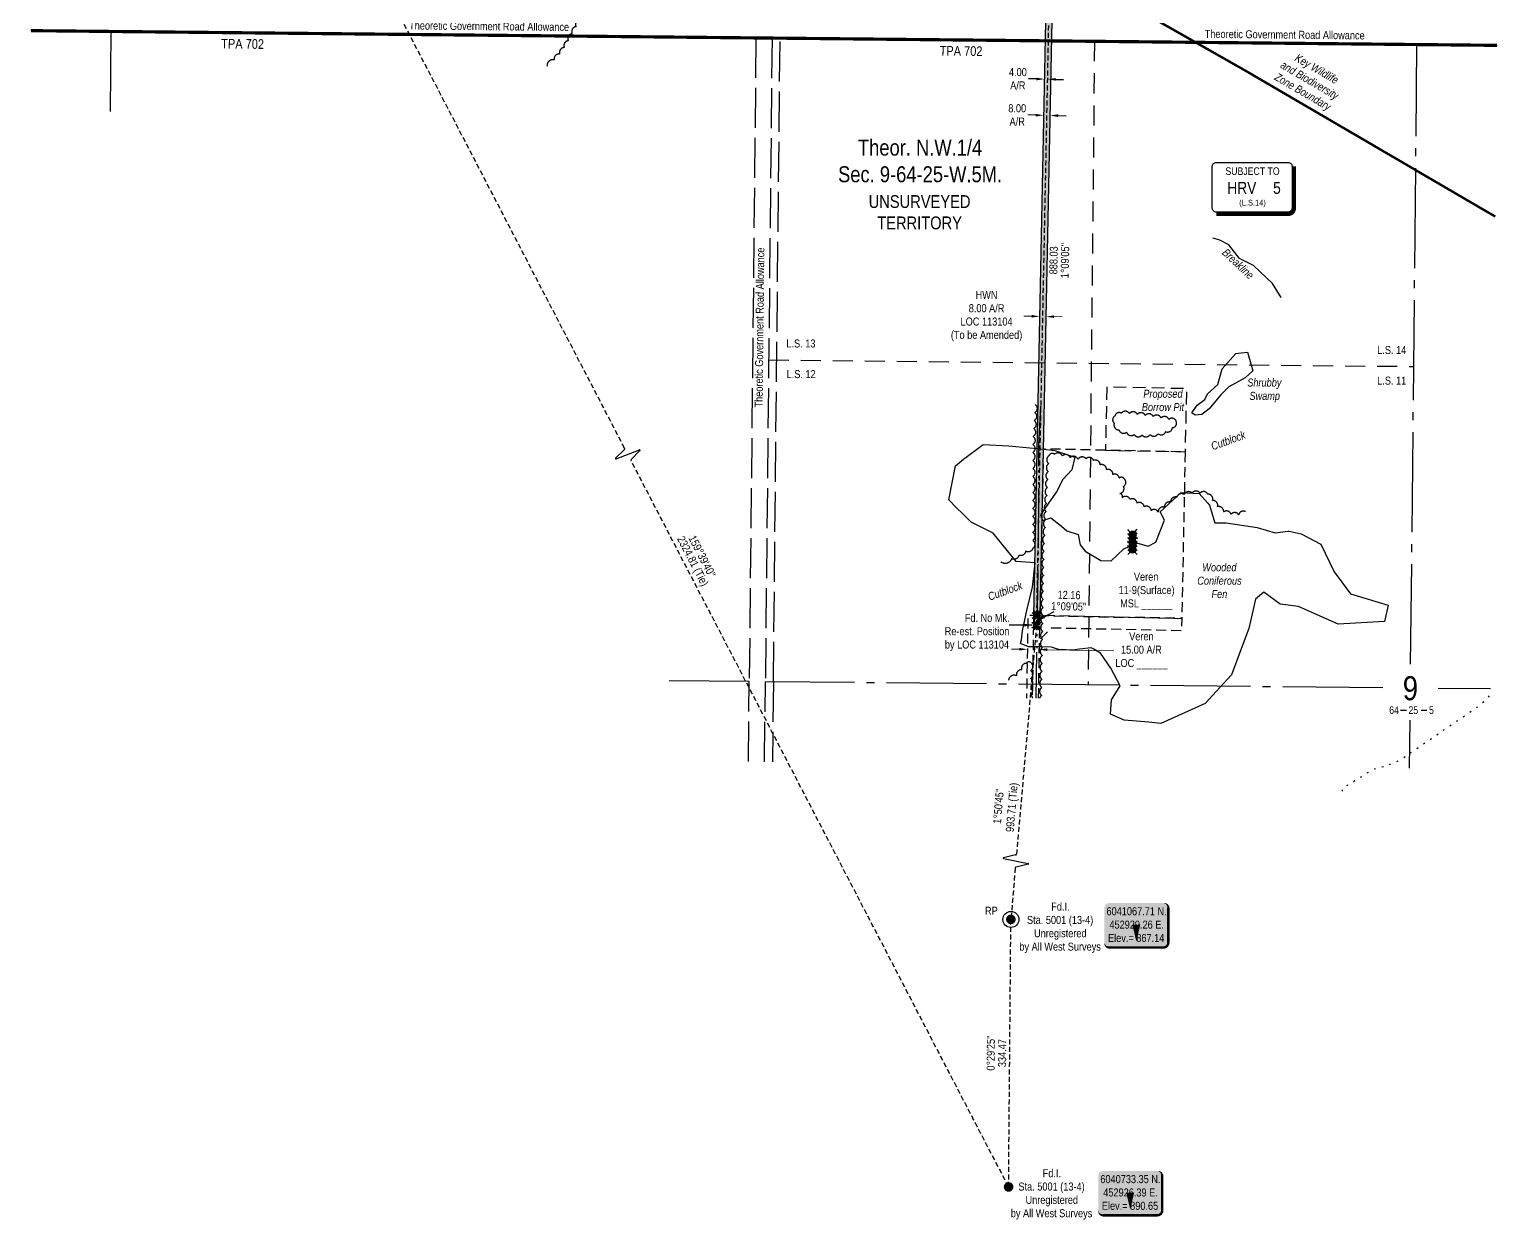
# Model space of a CAD drawing. Extents: x 448726 to 456623, y 6041318 to 6047496.
# Drawn here: x 451703 to 453538, y 6041318 to 6042805 of the extents above; entities that cross this region are included whole.
import ezdxf
from ezdxf.enums import TextEntityAlignment as Align

# ---------------------------------------------------------------- set-up
doc = ezdxf.new("R2010")
doc.units = 0
doc.header["$LTSCALE"] = 5
doc.header["$PDSIZE"] = 5
for name, pattern in [('0', [1, 1, 0]), ('CENTERLINEX3', [5, 2.5, -1, 0.5, -1]), ('DASHDOT2', [12.7, 6.35, -3.175, 0, -3.175]), ('foc-ACCESSROAD', [3.75, 2.5, -1.25]), ('foc-LSD', [8, 5, -3]), ('foc-QUARTERLINE', [33, 25, -3, 2, -3]), ('foc-SEISMIC', [20.5, 15, -1, 0.5, -1, 0.5, -1, 0.5, -1]), ('foc-TIELINE', [1.875, 1.25, -0.625]), ('foc-UNSURVEYED', [12.5, 10, -2.5]), ('foc-WHEELTRACKS', [2, 0.4, -1.6]), ('HIDDEN2', [4.7625, 3.175, -1.5875])]:
    doc.linetypes.add(name, pattern=pattern)
doc.layers.get('Defpoints').update_dxf_attribs({"color": 9})
for name, color, linetype in [('10', 1, 'Continuous'), ('35', 37, 'Continuous'), ('9', 3, 'Continuous'), ('AS-SEISMIC', 224, 'foc-SEISMIC'), ('AS-WILDLIFE', 131, 'DASHDOT2'), ('AS-WILDLIFE-BLOCK', 131, 'Continuous'), ('C-AR', 13, 'foc-ACCESSROAD'), ('C-SYMBOL', 7, 'Continuous'), ('C-WS', 13, 'foc-ACCESSROAD'), ('C-WS-S', 8, 'Continuous'), ('CG-NOTES', 7, 'Continuous'), ('CTW', 7, 'Continuous'), ('DETAIL-T', 7, 'Continuous'), ('F-AR', 190, 'foc-ACCESSROAD'), ('L-BD', 7, 'Continuous'), ('L-MON', 1, 'Continuous'), ('L-QSEC', 8, 'foc-QUARTERLINE'), ('L-ROAD-T', 7, 'Continuous'), ('L-SECLBL', 7, 'Continuous'), ('L-SECTION-LSD', 7, 'foc-LSD'), ('L-TIE', 7, 'foc-TIELINE'), ('L-UNS-T', 3, 'Continuous'), ('L-USEC', 7, 'foc-UNSURVEYED'), ('P-PROPOSED', 10, 'Continuous'), ('P-PROPOSED-H', 21, 'Continuous'), ('P-TXT', 4, 'Continuous'), ('T-BUSH', 110, '0'), ('T-EXISTING RTF', 220, 'HIDDEN2'), ('T-EXISTING RTF-T', 220, 'Continuous'), ('T-SLOPE', 48, 'Continuous'), ('T-WATER-P3', 160, 'foc-WHEELTRACKS'), ('WETLAND', 143, 'Continuous'), ('WETLAND-T', 146, 'Continuous')]:
    doc.layers.add(name, color=color, linetype=linetype)
doc.layers.add('AS-TRAPPER BOUNDARY', color=7, linetype='CENTERLINEX3', true_color=0xb85c00, transparency=0.6)
doc.layers.add('AS-TRAPPER-T', color=7, linetype='Continuous', true_color=0xc26100)
for name, color, linetype, lineweight in [('C-AR-T', 13, 'Continuous', 9), ('C-WS-T', 13, 'Continuous', 9), ('F-AR-T', 190, 'Continuous', 9), ('T-TEXT', 48, 'Continuous', 18)]:
    doc.layers.add(name, color=color, linetype=linetype, lineweight=lineweight)
doc.styles.add('100L', font='ARIALN.TTF', dxfattribs={"height": 11})
doc.styles.add('175L', font='ARIALN.TTF', dxfattribs={"height": 20})
doc.styles.add('240', font='ARIALN.TTF', dxfattribs={"height": 30})
doc.styles.add('80', font='ARIALN.TTF', dxfattribs={"height": 10})
doc.styles.add('80CG', font='ARIALN.TTF', dxfattribs={"height": 10})
doc.styles.add('80L', font='ARIALN.TTF', dxfattribs={"height": 10})
doc.styles.add('HRV', font='ARIALN.TTF', dxfattribs={"height": 3})
doc.styles.add('SIMPLEX', font='ARIALN.TTF')
doc.dimstyles.new('Compass 5 000', dxfattribs={"dimscale": 5, "dimtxt": 9, "dimasz": 2, "dimexe": 0.2, "dimexo": 0.0625, "dimgap": 0.5, "dimtad": 0, "dimtih": 1, "dimtoh": 1, "dimzin": 0, "dimdsep": 46, "dimtxsty": '80CG', "dimcen": 0.1, "dimse1": 1, "dimse2": 1, "dimclrd": 256, "dimclrt": 256, "dimaunit": 1, "dimadec": 4, "dimazin": 0, "dimtfac": 0.06, "dimtofl": 0, "dimtmove": 0, "dimatfit": 1, "dimfxl": 0.2, "dimtolj": 1, "dimtzin": 0, "dimlwd": -1, "dimarcsym": 0})

# ---------------------------------------------------------------- blocks, each defined once
blk = doc.blocks.new('L-SECLBL')
at = {"layer": '9', "color": 7}
for p, q in [((-5.1, -27.8), (-12.3, -27.8)), ((20.7, -27.8), (13.5, -27.8))]:
    blk.add_line(p, q, dxfattribs=at)
at = {"layer": '10', "color": 2, "style": 'SIMPLEX'}
blk.add_attdef('SEC', text='', height=30, dxfattribs=at).set_placement((0, 0), align=Align.MIDDLE)
at = {"layer": '10', "color": 5, "style": '80L'}
blk.add_attdef('TWP', text='', height=9.5, dxfattribs=at).set_placement((-14.4, -27.4), align=Align.MIDDLE_RIGHT)
blk.add_attdef('RGE', text='', height=9.5, dxfattribs=at).set_placement((3.6, -27.4), align=Align.MIDDLE_CENTER)
blk.add_attdef('MER', text='', height=9.5, dxfattribs=at).set_placement((23.2, -27.4), align=Align.MIDDLE_LEFT)
blk = doc.blocks.new('*D366')
at = {"layer": 'Defpoints', "color": 0, "transparency": 16777216}
for p in [(452966.9, 6042543), (452974.9, 6042542.8), (452965.2, 6042446.3)]:
    blk.add_point(p, dxfattribs=at)
at = {"layer": 'F-AR-T', "transparency": 16777216}
for p, q in [((452955.2, 6042446.5), (452945.2, 6042446.7)), ((452983.2, 6042446), (452993.2, 6042445.8))]:
    blk.add_line(p, q, dxfattribs=at)
for points in [[(452955.2, 6042448.1), (452955.1, 6042444.8), (452965.2, 6042446.3)], [(452983.2, 6042447.6), (452983.1, 6042444.3), (452973.2, 6042446.1)]]:
    blk.add_solid(points, dxfattribs=at)
at = {"layer": 'F-AR-T', "transparency": 16777216, "insert": (452898.8, 6042446.7), "char_height": 10, "attachment_point": 5, "style": '80CG'}
blk.add_mtext('\\A1;HWN\\P8.00 A/R\\PLOC 113104\\P(To be Amended)', dxfattribs=at)
blk = doc.blocks.new('HRV_Box')
blk.add_lwpolyline([(-44.3, 30.3), (45.4, 30.3, -0.414214), (50.4, 25.3), (50.4, -26.8, -0.414214), (45.4, -31.8), (-44.3, -31.8, -0.414214), (-49.3, -26.8), (-49.3, 25.3, -0.414214)], format="xyb", close=True)
at = {"const_width": 5, "flags": 128}
blk.add_lwpolyline([(-44.3, -34.3), (45.4, -34.3, 0.414214), (52.9, -26.8), (52.9, 25.3)], format="xyb", dxfattribs=at)
at = {"layer": 'CTW', "color": 5, "style": '80L'}
blk.add_text('SUBJECT TO', height=9.5, dxfattribs=at).set_placement((1, 11.8), align=Align.BOTTOM_CENTER)
at = {"layer": 'CTW', "color": 3, "style": 'HRV'}
blk.add_text('HRV', height=15, dxfattribs=at).set_placement((-12.4, -1.5), align=Align.MIDDLE_CENTER)
blk.add_attdef('0', text='', height=15, dxfattribs=at).set_placement((31.5, -1.5), align=Align.MIDDLE_CENTER)
at = {"layer": 'CTW', "color": 7, "style": '80L'}
blk.add_attdef('(N.W.1/4 00)', text='', height=7.12, dxfattribs=at).set_placement((1, -25.7), align=Align.BOTTOM_CENTER)
blk = doc.blocks.new('*D401')
at = {"layer": 'C-AR-T', "transparency": 16777216}
for p, q in [((452939.8, 6042030.4), (452929.8, 6042030.6)), ((452974.7, 6042029.8), (453057.6, 6042028.4))]:
    blk.add_line(p, q, dxfattribs=at)
for points in [[(452939.8, 6042032.1), (452939.7, 6042028.7), (452949.8, 6042030.2)], [(452974.8, 6042031.5), (452974.7, 6042028.1), (452964.7, 6042030)]]:
    blk.add_solid(points, dxfattribs=at)
at = {"layer": 'Defpoints', "color": 0, "transparency": 16777216}
for p in [(452949.7, 6042025.1), (452949.8, 6042030.2), (452964.7, 6042024.9)]:
    blk.add_point(p, dxfattribs=at)
at = {"layer": 'C-AR-T', "transparency": 16777216, "insert": (453092.2, 6042028.4), "char_height": 10, "attachment_point": 5, "style": '80CG'}
blk.add_mtext('\\A1;Veren\\P15.00 A/R\\PLOC ______', dxfattribs=at)
blk = doc.blocks.new('*U427')
h = blk.add_hatch(color=254)
edge = h.paths.add_edge_path()
edge.add_line((-34, -28.5), (34, -28.5))
edge.add_arc((34, -22.5), 6, 270, 360)
edge.add_line((40, -22.5), (40, 21))
edge.add_arc((34, 21), 6, 0, 90)
edge.add_line((34, 27), (-34, 27))
edge.add_arc((-34, 21), 6, 90, 180)
edge.add_line((-40, 21), (-40, -22.5))
edge.add_arc((-34, -22.5), 6, 180, 270)
at = {"color": 1, "flags": 128}
blk.add_lwpolyline([(-34, -28.5, 3, 3, 0), (34, -28.5, 3, 3, 0.414214), (40, -22.5, 3, 3, 0), (40, 21, 3, 0, 0.414214), (34, 27, 0, 0, 0), (-34, 27, 0, 0, 0.414214), (-40, 21, 0, 0, 0), (-40, -22.5, 0, 3, 0.414214)], format="xyseb", close=True, dxfattribs=at)
blk.add_lwpolyline([(0, -21, 0, 10, 0), (0, 0, 5, 5, 0)], format="xyseb", dxfattribs=at)
at = {"color": 1, "style": '80'}
blk.add_attdef('ENTER_TEXT_001', (-36, -5), '', height=10, dxfattribs=at)
blk = doc.blocks.new('WC2')
at = {"layer": 'L-MON'}
h = blk.add_hatch(color=255, dxfattribs=at)
h.dxf.hatch_style = 1
edge = h.paths.add_edge_path()
edge.add_arc((0, 0), 0.9, 0, 360)
at = {"layer": 'L-MON', "color": 14, "flags": 128}
for points in [[(-0.62, 0.5), (-1.23, 1.12)], [(0.52, 0.61), (1.13, 1.21)], [(-1.18, -1.18), (-0.56, -0.57)], [(1.16, -1.18), (0.56, -0.57)]]:
    blk.add_lwpolyline(points, dxfattribs=at)
at = {"layer": 'L-MON', "color": 14}
for radius in [0.8, 0.373]:
    blk.add_circle((0, 0), radius, dxfattribs=at)
blk = doc.blocks.new('TEMP')
h = blk.add_hatch(color=255)
h.dxf.hatch_style = 1
h.paths.add_polyline_path([(0, 0.25), (-0.67, 1.15), (-0.67, 0.67), (-1.15, 0.67), (-0.25, 0), (-1.15, -0.67), (-0.67, -0.67), (-0.67, -1.15), (0, -0.25), (0.67, -1.15), (0.67, -0.67), (1.15, -0.67), (0.25, 0), (1.15, 0.67), (0.67, 0.67), (0.67, 1.15)])
h.paths.add_polyline_path([(0.57, 0.85), (0.57, 0.57), (0.85, 0.57), (0.08, 0), (0.85, -0.57), (0.57, -0.57), (0.57, -0.85), (0, -0.08), (-0.57, -0.85), (-0.57, -0.57), (-0.85, -0.57), (-0.08, 0), (-0.85, 0.57), (-0.57, 0.57), (-0.57, 0.85), (0, 0.08)], flags=16)
h = blk.add_hatch(color=1)
h.dxf.hatch_style = 1
h.paths.add_polyline_path([(0, 0.08), (-0.57, 0.85), (-0.57, 0.57), (-0.85, 0.57), (-0.08, 0), (-0.85, -0.57), (-0.57, -0.57), (-0.57, -0.85), (0, -0.08), (0.57, -0.85), (0.57, -0.57), (0.85, -0.57), (0.08, 0), (0.85, 0.57), (0.57, 0.57), (0.57, 0.85)])
at = {"color": 1}
for p, q in [((-0.08, 0), (0.08, 0)), ((0, 0.08), (0, -0.08))]:
    blk.add_line(p, q, dxfattribs=at)
at = {"color": 255, "flags": 128}
blk.add_lwpolyline([(-0.25, 0), (-1.15, 0.67), (-0.67, 0.67), (-0.67, 1.15), (0, 0.25), (0.67, 1.15), (0.67, 0.67), (1.15, 0.67), (0.25, 0), (1.15, -0.67), (0.67, -0.67), (0.67, -1.15), (0, -0.25), (-0.67, -1.15), (-0.67, -0.67), (-1.15, -0.67)], close=True, dxfattribs=at)
at = {"color": 1, "flags": 128}
blk.add_lwpolyline([(-0.08, 0), (-0.85, 0.57), (-0.57, 0.57), (-0.57, 0.85), (0, 0.08), (0.57, 0.85), (0.57, 0.57), (0.85, 0.57), (0.08, 0), (0.85, -0.57), (0.57, -0.57), (0.57, -0.85), (0, -0.08), (-0.57, -0.85), (-0.57, -0.57), (-0.85, -0.57)], close=True, dxfattribs=at)
blk = doc.blocks.new('*D460')
at = {"layer": 'Defpoints', "color": 0, "transparency": 16777216}
for p in [(452971.2, 6042743.6), (452971.2, 6042742.8), (452975.1, 6042743.5)]:
    blk.add_point(p, dxfattribs=at)
at = {"layer": 'P-TXT', "transparency": 16777216}
for p, q in [((452961.2, 6042743), (452951.2, 6042743.2)), ((452985.1, 6042742.5), (452995.1, 6042742.3))]:
    blk.add_line(p, q, dxfattribs=at)
for points in [[(452961.2, 6042744.7), (452961.1, 6042741.3), (452971.2, 6042742.8)], [(452985.2, 6042744.2), (452985.1, 6042740.9), (452975.1, 6042742.7)]]:
    blk.add_solid(points, dxfattribs=at)
at = {"layer": 'P-TXT', "transparency": 16777216, "insert": (452937.9, 6042743.2), "char_height": 10, "attachment_point": 5, "style": '80CG'}
blk.add_mtext('\\A1;4.00\\PA/R', dxfattribs=at)
blk = doc.blocks.new('*D461')
at = {"layer": 'Defpoints', "color": 0, "transparency": 16777216}
for p in [(452970.2, 6042697.6), (452970.2, 6042696.8), (452978.2, 6042696.7)]:
    blk.add_point(p, dxfattribs=at)
at = {"layer": 'P-TXT', "transparency": 16777216}
for p, q in [((452960.2, 6042697.8), (452950.2, 6042698)), ((452988.2, 6042697.2), (452998.2, 6042697))]:
    blk.add_line(p, q, dxfattribs=at)
for points in [[(452960.3, 6042699.4), (452960.2, 6042696.1), (452970.2, 6042697.6)], [(452988.3, 6042698.9), (452988.2, 6042695.5), (452978.2, 6042697.4)]]:
    blk.add_solid(points, dxfattribs=at)
at = {"layer": 'P-TXT', "transparency": 16777216, "insert": (452937.1, 6042698), "char_height": 10, "attachment_point": 5, "style": '80CG'}
blk.add_mtext('\\A1;8.00\\PA/R', dxfattribs=at)
blk = doc.blocks.new('fdia')
at = {"color": 255, "const_width": 1}
blk.add_lwpolyline([(-0.5, 0, 1), (0.5, 0, 1)], format="xyb", close=True, dxfattribs=at)
blk = doc.blocks.new('Fdiaa')
blk.add_blockref('fdia', (0, 0))
blk = doc.blocks.new('fdib')
at = {"color": 1, "const_width": 1.6}
blk.add_lwpolyline([(-0.4, 0, 1), (0.4, 0, 1)], format="xyb", close=True, dxfattribs=at)
at = {"color": 1}
blk.add_circle((0, 0), 0.8, dxfattribs=at)
blk = doc.blocks.new('Fdibb')
blk.add_blockref('fdib', (0, 0))
blk = doc.blocks.new('fdicc')
for name in ['Fdibb', 'Fdiaa']:
    blk.add_blockref(name, (0, 0))
blk = doc.blocks.new('FDI')
blk.add_blockref('fdicc', (0, 0))
blk = doc.blocks.new('RP')
at = {"layer": '35', "color": 3}
blk.add_circle((0, 0), 10, dxfattribs=at)
at = {"layer": '35', "color": 3, "style": '80'}
blk.add_attdef('RP_001', (-32.4, 5.8), '', height=10, dxfattribs=at)
blk = doc.blocks.new('linebrk')
blk.add_lwpolyline([(0, 0.00175, -0.346152), (-0.00019, 0.0015), (-0.00314, 0.00055, 0.772575), (-0.00312, 0.00036), (0.00312, -0.00036, -0.772575), (0.00314, -0.00055), (0.00019, -0.0015, 0.346152), (0, -0.00175)], format="xyb")

msp = doc.modelspace()

# ---------------------------------------------------------------- hatches: boundary and pattern name
at = {"layer": 'P-PROPOSED-H'}
h = msp.add_hatch(color=256, dxfattribs=at)
h.dxf.hatch_style = 1
h.paths.add_polyline_path([(452965.622, 6042072.461), (452983.559, 6042961.104), (452972.308, 6042991.309), (452829.068, 6043041.406), (452678.096, 6043060.919), (452645.618, 6043084.997), (452605.412, 6043191.968), (452552.372, 6043332.083), (452547.214, 6043345.707), (452448.68, 6043324.362), (452319.344, 6043341.197), (452313.839, 6043330.056), (452295.115, 6043292.171), (452178.42, 6043056.048), (452134.133, 6042966.416), (452109.775, 6042917.119), (452118.738, 6042912.69), (452143.096, 6042961.988), (452187.382, 6043051.619), (452304.078, 6043287.742), (452322.801, 6043325.627), (452327.013, 6043334.149), (452448.935, 6043318.28), (452541.458, 6043338.323), (452544.892, 6043329.251), (452597.928, 6043189.145), (452638.961, 6043079.976), (452675.005, 6043053.254), (452827.215, 6043033.581), (452966.123, 6042984.999), (452975.532, 6042959.741), (452957.626, 6042072.622)])

# ---------------------------------------------------------------- linework, layer by layer
at = {"layer": 'AS-SEISMIC', "flags": 128}
msp.add_lwpolyline([(452966.17, 6042334.251), (452963.664, 6042285.877), (452963.324, 6042153.256), (452960.471, 6041969.099)], dxfattribs=at)
at = {"layer": 'AS-TRAPPER BOUNDARY', "const_width": 4, "flags": 128}
msp.add_lwpolyline([(451705.224, 6042803.387), (451805.169, 6042802.375), (452610.745, 6042794.291), (453536.387, 6042784.995)], dxfattribs=at)
at = {"layer": 'AS-WILDLIFE', "const_width": 2.998, "flags": 128}
msp.add_lwpolyline([(453534.199, 6042571.031), (453220.897, 6042754.088), (452632.179, 6043088.587), (451711.847, 6043431.607)], dxfattribs=at)
at = {"layer": 'C-AR', "flags": 128}
msp.add_lwpolyline([(452963.741, 6041969.056), (452964.951, 6042042.484), (452980.187, 6042057.173), (453142.772, 6042053.905), (453143.073, 6042068.894), (452950.455, 6042072.766), (452948.75, 6041969.253)], dxfattribs=at)
at = {"layer": 'C-WS', "flags": 128}
msp.add_lwpolyline([(452969.684, 6042280.616), (452965.499, 6042072.464), (453143.073, 6042068.894), (453147.258, 6042277.047)], close=True, dxfattribs=at)
at = {"layer": 'F-AR'}
msp.add_lwpolyline([(452963.862, 6041969.054), (452965.382, 6042060.564), (452965.622, 6042072.461), (452957.626, 6042072.622), (452957.386, 6042060.711), (452955.864, 6041969.16)], dxfattribs=at)
at = {"layer": 'L-QSEC', "flags": 128}
for points in [[(451805.156, 6042802.381), (451804.1, 6042702.432)], [(453428.527, 6042011.679), (453436.442, 6042785.998)], [(452602.388, 6041989.979), (452502.444, 6041990.986)], [(453393.648, 6041982.043), (452622.497, 6041989.778)], [(453528.164, 6041980.693), (453462.892, 6041981.348)], [(453427.198, 6041881.752), (453427.811, 6041941.719)]]:
    msp.add_lwpolyline(points, dxfattribs=at)
at = {"layer": 'L-SECTION-LSD', "flags": 128}
for points in [[(453033.648, 6042790.043), (453025.58, 6041985.735)], [(452626.675, 6042391.926), (453432.33, 6042383.69)]]:
    msp.add_lwpolyline(points, dxfattribs=at)
at = {"layer": 'L-TIE', "flags": 128}
for points in [[(452446.67, 6042281.567), (452118.738, 6042912.69)], [(452926.333, 6041358.427), (452454.72, 6042266.073)], [(452961.258, 6042060.393), (452961.502, 6042072.544)], [(452961.258, 6042060.393), (452936.147, 6041774.474)], [(452934.667, 6041757.076), (452929.198, 6041692.778)], [(452926.333, 6041358.427), (452929.198, 6041692.778)]]:
    msp.add_lwpolyline(points, dxfattribs=at)
at = {"layer": 'L-USEC', "flags": 128}
for points in [[(451805.169, 6042802.375), (451705.224, 6042803.387)], [(452206.874, 6042798.323), (451805.17, 6042802.375)], [(452610.757, 6042794.285), (452207.964, 6042798.312)], [(452610.745, 6042794.291), (452602.388, 6041989.979)], [(452630.854, 6042794.082), (452622.497, 6041989.77)], [(453436.442, 6042785.998), (452630.854, 6042794.088)], [(452632.546, 6041989.677), (452640.904, 6042793.987)], [(453436.442, 6042785.998), (453536.387, 6042784.995)], [(452601.35, 6041890.035), (452602.388, 6041989.979)], [(452621.459, 6041889.834), (452622.497, 6041989.77)], [(452632.546, 6041989.677), (452631.508, 6041889.733)]]:
    msp.add_lwpolyline(points, dxfattribs=at)
at = {"layer": 'P-PROPOSED'}
msp.add_lwpolyline([(452975.532, 6042959.741), (452957.626, 6042072.622), (452965.622, 6042072.461), (452983.559, 6042961.104)], dxfattribs=at)
at = {"layer": 'T-BUSH', "flags": 128}
for points in [[(452293.238, 6043285.976, 0.20013046), (452293.722, 6043281.305, 0.52056705), (452289.271, 6043272.356, 0.52056705), (452284.819, 6043263.406, 0.52056705), (452280.368, 6043254.457, 0.52056705), (452275.917, 6043245.508, 0.52056705), (452271.465, 6043236.558, 0.52056705), (452267.014, 6043227.609, 0.52056705), (452262.562, 6043218.659, 0.52056705), (452258.111, 6043209.71, 0.52056705), (452253.659, 6043200.76, 0.52056705), (452249.208, 6043191.811, 0.52056705), (452244.757, 6043182.861, 0.52056705), (452240.305, 6043173.912, 0.52056705), (452235.854, 6043164.962, 0.52056705), (452231.402, 6043156.013, 0.52056705), (452227.231, 6043146.958, 0.52056705), (452226.366, 6043137.485, 0.52056705), (452233.826, 6043131.714, 0.52056705), (452243.061, 6043127.889, 0.52056705), (452252.295, 6043124.065, 0.52056705), (452261.502, 6043120.177, 0.52056705), (452270.576, 6043115.983, 0.52056705), (452279.649, 6043111.79, 0.52056705), (452288.722, 6043107.597, 0.52056705), (452297.795, 6043103.403, 0.52056705), (452306.869, 6043099.21, 0.52056705), (452315.896, 6043094.925, 0.52056705), (452324.628, 6043090.072, 0.52056705), (452332.973, 6043084.57, 0.52056705), (452341.18, 6043078.865, 0.52056705), (452349.388, 6043073.161, 0.52056705), (452357.596, 6043067.456, 0.52056705), (452365.803, 6043061.752, 0.52056705), (452374.081, 6043056.157, 0.52056705), (452382.787, 6043051.267, 0.52056705), (452391.965, 6043047.312, 0.52056705), (452401.285, 6043043.698, 0.52056705), (452410.604, 6043040.083, 0.52056705), (452419.796, 6043036.207, 0.52056705), (452427.722, 6043030.449, 0.52056705), (452432.302, 6043021.607, 0.52056705), (452435.439, 6043012.116, 0.52056705), (452438.576, 6043002.626, 0.52056705), (452441.713, 6042993.135, 0.52056705), (452444.502, 6042983.56, 0.52056705), (452445.78, 6042973.665, 0.52056705), (452445.887, 6042963.671, 0.52056705), (452445.76, 6042953.676, 0.52056705), (452445.633, 6042943.682, 0.52056705), (452445.506, 6042933.687, 0.52056705), (452445.021, 6042923.725, 0.52056705), (452442.789, 6042914.042, 0.52056705), (452438.545, 6042904.998, 0.52056705), (452433.771, 6042896.217, 0.52056705), (452428.996, 6042887.436, 0.52056705), (452424.221, 6042878.654, 0.52056705), (452419.447, 6042869.873, 0.52056705), (452414.672, 6042861.092, 0.52056705), (452409.898, 6042852.311, 0.52056705), (452405.123, 6042843.529, 0.52056705), (452400.348, 6042834.748, 0.52056705), (452395.574, 6042825.967, 0.52056705), (452390.799, 6042817.185, 0.52056705), (452386.025, 6042808.404, 0.52056705), (452381.25, 6042799.623, 0.52056705), (452376.475, 6042790.841, 0.52056705), (452371.48, 6042782.196, 0.52056705), (452365.568, 6042774.154, 0.52056705), (452358.707, 6042766.904, 0.52056705), (452349.933, 6042759.163)], [(452959.655, 6042336.132, -0.52056705), (452959, 6042326.159, -0.52056705), (452958.346, 6042316.185, -0.52056705), (452957.691, 6042306.212, -0.52056705), (452957.037, 6042296.238, -0.52056705), (452956.562, 6042286.259, -0.52056705), (452956.554, 6042276.264, -0.52056705), (452956.546, 6042266.269, -0.52056705), (452956.538, 6042256.274, -0.52056705), (452956.529, 6042246.279, -0.52056705), (452956.521, 6042236.284, -0.52056705), (452956.513, 6042226.289, -0.52056705), (452956.505, 6042216.294, -0.52056705), (452956.496, 6042206.299, -0.52056705), (452956.488, 6042196.304, -0.52056705), (452956.48, 6042186.31, -0.52056705), (452956.472, 6042176.315, -0.52056705), (452956.463, 6042166.32, -0.52056705), (452956.455, 6042156.325, -0.52056705), (452947.562, 6042153.066, -0.52056705), (452939.055, 6042147.819, -0.52056705), (452930.129, 6042143.502, -0.52056705), (452916.62, 6042139.425, -0.52056705)], [(453222.107, 6042202.354, 0.52056705), (453213.868, 6042198.216, 0.52056705), (453204.225, 6042199.041, 0.52056705), (453194.957, 6042201.969, 0.52056705), (453187.36, 6042208.464, 0.52056705), (453181.098, 6042216.215, 0.52056705), (453175.08, 6042224.195, 0.52056705), (453165.381, 6042225.463, 0.52056705), (453155.452, 6042225.571, 0.52056705), (453145.625, 6042223.748, 0.52056705), (453136.471, 6042220.461, 0.52056705), (453128.695, 6042214.182, 0.52056705), (453120.919, 6042207.903, 0.52056705), (453113.143, 6042201.623, 0.52056705), (453104.558, 6042203.742, 0.52056705), (453095.726, 6042208.422, 0.52056705), (453086.895, 6042213.103, 0.52056705), (453078.063, 6042217.783, 0.52056705), (453068.307, 6042219.789, 0.52056705), (453065.262, 6042224.929, 0.52056705), (453069.807, 6042233.831, 0.52056705), (453070.703, 6042243.433, 0.52056705), (453064.539, 6042243.959, 0.52056705), (453056.622, 6042248.743, 0.52056705), (453048.666, 6042254.793, 0.52056705), (453040.711, 6042260.843, 0.52056705), (453032.461, 6042266.361, 0.52056705), (453022.923, 6042268.446, 0.52056705), (453013.013, 6042267.77, 0.52056705), (453003.239, 6042269.861, 0.52056705), (452993.465, 6042271.952, 0.52056705), (452983.691, 6042274.043, 0.52056705), (452976.86, 6042272.295, 0.52056705), (452976.338, 6042262.314, 0.52056705), (452975.816, 6042252.332, 0.52056705), (452975.294, 6042242.351, 0.52056705), (452974.772, 6042232.37, 0.52056705), (452974.25, 6042222.389, 0.52056705), (452973.729, 6042212.407, 0.52056705), (452973.207, 6042202.426, 0.52056705), (452972.685, 6042192.445, 0.52056705), (452972.163, 6042182.463, 0.52056705), (452971.641, 6042172.482, 0.52056705), (452971.119, 6042162.501, 0.52056705), (452970.597, 6042152.519, 0.52056705), (452970.427, 6042142.526, 0.52056705), (452970.258, 6042132.532, 0.52056705), (452970.09, 6042122.539, 0.52056705), (452969.921, 6042112.545, 0.52056705), (452969.752, 6042102.552, 0.52056705), (452969.583, 6042092.558, 0.52056705), (452969.415, 6042082.565, 0.52056705), (452969.246, 6042072.571, 0.52056705), (452969.077, 6042062.578, 0.52056705), (452968.908, 6042052.584, 0.52056705), (452968.74, 6042042.591, 0.52056705), (452968.571, 6042032.597, 0.52056705), (452968.402, 6042022.604, 0.52056705), (452968.233, 6042012.61, 0.52056705), (452968.065, 6042002.617, 0.52056705), (452967.896, 6041992.623, 0.52056705), (452967.727, 6041982.63, 0.52056705), (452967.558, 6041972.636, 0.18596814), (452965.049, 6041969.038, 0.18596814)], [(452970.596, 6042152.532, 0.52056705), (452970.427, 6042142.539, 0.52056705), (452970.259, 6042132.545, 0.52056705), (452970.09, 6042122.552, 0.52056705), (452969.921, 6042112.558, 0.52056705), (452969.752, 6042102.565, 0.52056705), (452969.584, 6042092.571, 0.52056705), (452969.415, 6042082.578, 0.52056705), (452969.246, 6042072.584, 0.52056705), (452969.077, 6042062.591, 0.52056705), (452968.909, 6042052.597, 0.52056705), (452968.74, 6042042.604, 0.52056705), (452968.571, 6042032.61, 0.52056705), (452968.402, 6042022.617, 0.52056705), (452968.234, 6042012.623, 0.52056705), (452968.065, 6042002.63, 0.52056705), (452967.896, 6041992.636, 0.52056705), (452967.727, 6041982.643, 0.52056705), (452967.559, 6041972.649, 0.18653104), (452965.046, 6041969.038, 0.18653104)], [(452956.25, 6041969.154, 0.22457175), (452953.735, 6041973.726, 0.52056705), (452953.881, 6041983.719, 0.52056705), (452953.952, 6041993.714, 0.52056705), (452954.024, 6042003.709, 0.52056705), (452954.095, 6042013.703, 0.52056705), (452948.493, 6042012.73, 0.52056705), (452942.709, 6042004.579, 0.52056705), (452936.191, 6041997.212, 0.52056705), (452926.278, 6041991.65)]]:
    msp.add_lwpolyline(points, format="xyb", dxfattribs=at)
msp.add_lwpolyline([(453064.117, 6042304.461, 0.52056705), (453073.67, 6042301.524, 0.52056705), (453083.224, 6042298.587, 0.52056705), (453093.06, 6042298.081, 0.52056705), (453103.032, 6042298.752, 0.52056705), (453112.972, 6042299.614, 0.52056705), (453122.594, 6042302.318, 0.52056705), (453130.941, 6042307.227, 0.52056705), (453135.686, 6042315.383, 0.52056705), (453126.593, 6042317.605, 0.52056705), (453116.762, 6042319.408, 0.52056705), (453106.931, 6042321.211, 0.52056705), (453097.04, 6042322.629, 0.52056705), (453087.127, 6042323.911, 0.52056705), (453077.204, 6042325.053, 0.52056705), (453067.212, 6042325.298, 0.52056705), (453059.086, 6042321.834, 0.52056705), (453058.249, 6042312.765, 0.52056705)], format="xyb", close=True, dxfattribs=at)
at = {"layer": 'T-EXISTING RTF', "flags": 128}
msp.add_lwpolyline([(453048.896, 6042358.005), (453047.322, 6042279.056), (453147.258, 6042277.047), (453148.832, 6042355.996)], close=True, dxfattribs=at)
at = {"layer": 'T-SLOPE', "flags": 128}
msp.add_lwpolyline([(453266.752, 6042469.921), (453256.038, 6042487.223), (453232.1, 6042509.882), (453214.811, 6042518.828), (453201.461, 6042535.56), (453190.37, 6042541.523), (453181.248, 6042543.854)], dxfattribs=at)
at = {"layer": 'T-WATER-P3', "flags": 128}
msp.add_lwpolyline([(453343.449, 6041852.878), (453343.584, 6041856.903), (453382.417, 6041880.743), (453399.481, 6041885.095), (453414.332, 6041891.37), (453511.679, 6041958.121), (453522.494, 6041967.112), (453528.088, 6041973.253)], dxfattribs=at)
at = {"layer": 'WETLAND', "flags": 128}
for points in [[(453167.787, 6042323.831), (453159.277, 6042322.762), (453155.354, 6042325.93), (453161.873, 6042335.19), (453171.305, 6042342.335), (453174.828, 6042349.439), (453187.792, 6042361.334), (453193.108, 6042380.815), (453209.984, 6042400.131), (453216.84, 6042400.724), (453224.72, 6042401.407), (453226.38, 6042395.645), (453231.415, 6042378.164), (453221.679, 6042369.426), (453201.356, 6042358.312), (453191.189, 6042347.828), (453176.691, 6042330.652), (453176.691, 6042330.652)], [(452859.824, 6042259.725), (452870.2, 6042267.693), (452894.544, 6042286.385), (452926.551, 6042284.529), (452970.446, 6042280.194), (452983.945, 6042278.861), (453008.939, 6042270.212), (453005.143, 6042254.671), (452994.158, 6042242.508), (452986.183, 6042226.997), (452976.845, 6042214.112), (452969.023, 6042202.37), (452966.248, 6042198.203), (452968.568, 6042191.208), (452968.821, 6042191.29), (452979.132, 6042194.632), (452992.519, 6042184.085), (452999.062, 6042178.192), (453013.087, 6042173.846), (453015.726, 6042160.64), (453021.771, 6042152.843), (453041.393, 6042141.207), (453054.379, 6042140.863), (453070.307, 6042155.675), (453087.245, 6042162.865), (453100.676, 6042159.236), (453110.378, 6042164.117), (453120.997, 6042191.805), (453115.758, 6042202.169), (453141.707, 6042226.391), (453164.383, 6042225.076), (453175.137, 6042212.808), (453177.173, 6042210.486), (453183.969, 6042188.13), (453197.982, 6042188.475), (453236.614, 6042182.363), (453259.465, 6042175.642), (453275.257, 6042177.77), (453276.9, 6042177.991), (453291.636, 6042174.467), (453316.491, 6042161.747), (453332.792, 6042126.956), (453353.332, 6042099.508), (453400.616, 6042085.405), (453396.012, 6042065.139), (453338.139, 6042061.807), (453288.623, 6042083.782), (453265.516, 6042086.559), (453245.024, 6042101.497), (453234.526, 6042093.064), (453226.284, 6042056.447), (453220.415, 6042040.736), (453204.635, 6041998.499), (453171.876, 6041962.595), (453116.325, 6041937.774), (453101.293, 6041939.148), (453070.79, 6041941.937), (453053.742, 6041949.038), (453054.853, 6041967.031), (453065.813, 6041984.505), (453053.828, 6042006.893), (453040.938, 6042025.518), (453032.853, 6042030.254), (453029.327, 6042032.32), (453014.859, 6042030.46), (453006.53, 6042029.163), (452988.986, 6042030.112), (452987.287, 6042030.637), (452979.789, 6042032.951), (452966.09, 6042033.553), (452951.308, 6042033.552), (452941.341, 6042037.679), (452942.256, 6042042.236), (452943.537, 6042053.313), (452948.981, 6042078.706), (452956.325, 6042107.941), (452959.572, 6042138.156), (452935.678, 6042140.161), (452906.939, 6042175.571), (452879.522, 6042189.128), (452868.956, 6042199.619), (452861.417, 6042207.104), (452851.541, 6042216.911), (452851.541, 6042216.911)]]:
    msp.add_lwpolyline(points, close=True, dxfattribs=at)

# ---------------------------------------------------------------- block references
at = {"layer": 'C-WS-S', "xscale": 4.997471899999995, "yscale": 4.997471899999995, "zscale": 4.997471899999995}
for p in [(453081.113, 6042159.453), (453081.212, 6042164.369), (453081.311, 6042169.286), (453081.41, 6042174.202), (453081.015, 6042154.536)]:
    msp.add_blockref('WC2', p, dxfattribs=at)
at = {"layer": 'CG-NOTES', "xscale": 0.99949438, "yscale": 0.99949438, "zscale": 0.99949438}
msp.add_blockref('HRV_Box', (453230.028, 6042608.412), dxfattribs=at).add_auto_attribs({'(N.W.1/4 00)': '(L.S.14)', '0': '5'})
at = {"layer": 'DETAIL-T'}
ref = msp.add_blockref('*U427', (453085.883, 6041686.185), dxfattribs=dict(at, xscale=0.99949438, yscale=0.99949438, zscale=0.99949438))
ref.add_attrib('ENTER_TEXT_001', '6041067.71 N.', (453048.606, 6041697.951), dxfattribs={"layer": '0', "color": 1, "height": 9.99494, "style": '80'})
ref.add_attrib('ENTER_TEXT_002', '452929.26 E.', (453052.244, 6041681.252), dxfattribs={"layer": '0', "color": 1, "height": 9.99494, "style": '80'})
ref.add_attrib('ENTER_TEXT_003', 'Elev.= 867.14', (453050.536, 6041664.553), dxfattribs={"layer": '0', "color": 1, "height": 9.99494, "style": '80'})
ref = msp.add_blockref('*U427', (453078.212, 6041351.479), dxfattribs=dict(at, xscale=0.99949438, yscale=0.99949438, zscale=0.99949438))
ref.add_attrib('ENTER_TEXT_001', '6040733.35 N.', (453040.936, 6041363.245), dxfattribs={"layer": '0', "color": 1, "height": 9.99494, "style": '80'})
ref.add_attrib('ENTER_TEXT_002', '452926.39 E.', (453044.573, 6041346.546), dxfattribs={"layer": '0', "color": 1, "height": 9.99494, "style": '80'})
ref.add_attrib('ENTER_TEXT_003', 'Elev.= 890.65', (453042.821, 6041329.847), dxfattribs={"layer": '0', "color": 1, "height": 9.99494, "style": '80'})
at = {"layer": 'L-MON'}
for name, p, xscale, yscale, zscale in [('TEMP', (452961.502, 6042072.544), 4.997471899999995, 4.997471899999995, 4.997471899999995), ('TEMP', (452961.258, 6042060.393), 4.999999999999952, 4.999999999999952, 4.999999999999952), ('FDI', (452929.198, 6041692.778), 4.997471899999995, 4.997471899999995, 4.997471899999995), ('FDI', (452926.333, 6041358.427), 4.997471899999995, 4.997471899999995, 4.997471899999995)]:
    msp.add_blockref(name, p, dxfattribs=dict(at, xscale=xscale, yscale=yscale, zscale=zscale))
at = {"layer": 'L-MON', "xscale": 0.99949438, "yscale": 0.99949438, "zscale": 0.99949438}
msp.add_blockref('RP', (452929.198, 6041692.778), dxfattribs=at).add_auto_attribs({'RP_001': 'RP'})
at = {"layer": 'L-SECLBL', "xscale": 0.99949438, "yscale": 0.99949438, "zscale": 0.99949438}
msp.add_blockref('L-SECLBL', (453428.22, 6041981.696), dxfattribs=at).add_auto_attribs({'SEC': '9', 'TWP': '64', 'RGE': '25', 'MER': '5'})
at = {"layer": 'L-TIE'}
for p, xscale, yscale, zscale, rotation in [((452450.695, 6042273.82), 4997.471899999994, 4997.471899999994, 4997.471899999994, 27.45637738421739), ((452935.407, 6041765.775), 4997.471899999996, 4997.471899999996, 4997.471899999996, 355.1379587004465)]:
    msp.add_blockref('linebrk', p, dxfattribs=dict(at, xscale=xscale, yscale=yscale, zscale=zscale, rotation=rotation))

# ---------------------------------------------------------------- texts
at = {"layer": 'AS-TRAPPER-T', "char_height": 11.9939, "attachment_point": 5, "rotation": 359.4244, "style": '240'}
for insert in [(451969.548, 6042786.774), (452866.948, 6042777.915)]:
    msp.add_mtext_dynamic_manual_height_columns('TPA 702', width=52.88398, gutter_width=45, heights=[0], dxfattribs=dict(at, insert=insert))
at = {"layer": 'AS-WILDLIFE-BLOCK', "insert": (453278.197, 6042780.698), "char_height": 9.99494, "attachment_point": 1, "rotation": 329.703015, "style": '80L'}
msp.add_mtext_dynamic_manual_height_columns('\\pi11.347;{\\fArial Narrow|b0|i1|c0|p34;Key Wildlife \\P\\pi0.32288;and Biodiversity\\P\\pi1.4785;Zone Boundary}', width=81.66889, gutter_width=50, heights=[0], dxfattribs=at)
at = {"layer": 'C-SYMBOL', "color": 3, "insert": (452815.769, 6042667.238), "char_height": 19.98989, "width": 203.13953, "attachment_point": 2, "style": '175L'}
msp.add_mtext('Theor. N.W.1/4\\PSec. 9-64-25-W.5M.', dxfattribs=at)
at = {"layer": 'C-WS-T', "insert": (453063, 6042125.974), "char_height": 9.99494, "attachment_point": 1, "style": '80L'}
msp.add_mtext_dynamic_manual_height_columns('\\pi19.873;Veren\\P\\pi0.68113;11-9(Surface)\\P\\pi2.6481;MSL ______', width=69.43834, gutter_width=50, heights=[0], dxfattribs=at)
at = {"layer": 'L-BD', "style": '80L'}
for s, height, rotation, p in [('888.03', 9.9949, 88.8358, (452982.489, 6042516.389)), ("1°09'05''", 9.9949, 88.8358, (452996.729, 6042516.1)), ('2324.81 (Tie)', 9.99494, 297.4564, (452530.961, 6042139.937)), ("159°39'40''", 9.99494, 297.4564, (452543.6, 6042146.504)), ("1°09'05''", 9.9949, 358.8483, (453001.531, 6042083.94)), ('12.16', 9.9949, 358.8483, (453001.818, 6042098.18)), ("0°29'25''", 9.9949, 89.5091, (452904.028, 6041525.806)), ('334.47', 9.9949, 89.5091, (452918.271, 6041525.684))]:
    msp.add_text(s, height=height, rotation=rotation, dxfattribs=at).set_placement(p, align=Align.MIDDLE)
at = {"layer": 'L-BD', "insert": (452908.671, 6041834.616), "char_height": 9.99494, "width": 72.08095, "attachment_point": 2, "rotation": 85.137959, "style": '80L'}
msp.add_mtext("1°50'45'' 993.71 (Tie)", dxfattribs=at)
at = {"layer": 'L-MON', "char_height": 9.99494, "attachment_point": 1, "style": '80L'}
for insert in [(452939.331, 6041713.747), (452928.623, 6041380.586)]:
    msp.add_mtext_dynamic_manual_height_columns('\\pi40.277;Fd.I.\\P\\pi9.9956;Sta. 5001 (13-4)\\P\\pi18.849;Unregistered\\P\\pi0.4404;by All West Surveys', width=101.52565, gutter_width=50, heights=[0], dxfattribs=dict(at, insert=insert))
at = {"layer": 'L-ROAD-T', "style": '80L'}
for rotation, p in [(359.424637, (452277.457, 6042808.918)), (359.424637, (453271.152, 6042798.398)), (89.366657, (452615.166, 6042432.394))]:
    msp.add_text('Theoretic Government Road Allowance', height=9.99494, rotation=rotation, dxfattribs=at).set_placement(p, align=Align.MIDDLE_CENTER)
at = {"layer": 'L-UNS-T', "color": 3, "insert": (452815.15, 6042576.369), "char_height": 15.99191, "attachment_point": 5, "style": '80L'}
msp.add_mtext_dynamic_manual_height_columns('UNSURVEYED TERRITORY', width=126.41375, gutter_width=47.5, heights=[0], dxfattribs=at)
at = {"layer": 'T-EXISTING RTF-T', "insert": (453090.749, 6042354.637), "char_height": 9.99494, "attachment_point": 1, "style": '80L'}
msp.add_mtext_dynamic_manual_height_columns('\\pi3.8603;{\\fArial Narrow|b0|i1|c0|p34;Proposed\\P\\pi1.9956;Borrow Pit}', width=56.74078, gutter_width=50, heights=[0], dxfattribs=at)
at = {"layer": 'T-TEXT', "char_height": 9.99494, "attachment_point": 1, "style": '80L'}
for s, insert, rotation in [('\\pi-1.7424;{\\fArial Narrow|b0|i1|c0|p34;Breakline}', (453200.424, 6042530.855), 316.572267), ('\\pi-0.32765;{\\fArial Narrow|b0|i1|c0|p34;Cutblock}', (453178.257, 6042288.457), 20), ('\\pi-0.32765;{\\fArial Narrow|b0|i1|c0|p34;Cutblock}', (452899.597, 6042100.349), 20)]:
    msp.add_mtext_dynamic_manual_height_columns(s, width=43.46289, gutter_width=50, heights=[0], dxfattribs=dict(at, insert=insert, rotation=rotation))
at = {"layer": 'WETLAND-T', "char_height": 9.99494, "attachment_point": 1, "style": '80L'}
for s, insert in [('\\pi0.46662;{\\fArial Narrow|b0|i1|c0|p34;Shrubby\\P\\pi3.1733;Swamp}', (453223.958, 6042368.635)), ('\\pi0.84501;{\\fArial Narrow|b0|i1|c0|p34;Wooded\\P\\pi-5.4206;Coniferous\\P\\pi12.282;Fen}', (453167.481, 6042137.711))]:
    msp.add_mtext_dynamic_manual_height_columns(s, width=43.46289, gutter_width=50, heights=[0], dxfattribs=dict(at, insert=insert))

# ---------------------------------------------------------------- dimensions: what is measured, and where the dimension line sits
at = {"layer": 'C-AR-T'}
dim = msp.add_linear_dim(base=(452949.757, 6042030.237), p1=(452964.66, 6042024.873), p2=(452949.67, 6042025.127), angle=179.027371, text='Veren\\P15.00 A/R\\PLOC ______', dimstyle='Compass 5 000', dxfattribs=at)
dim.commit()
dim.dimension.update_dxf_attribs({"geometry": '*D401', "text_midpoint": (453092.221, 6042028.405), "dimtype": 161})
at = {"layer": 'F-AR-T'}
dim = msp.add_linear_dim(base=(452965.168, 6042446.292), p1=(452974.935, 6042542.813), p2=(452966.935, 6042542.959), angle=178.953023, text='HWN\\P8.00 A/R\\PLOC 113104\\P(To be Amended)', dimstyle='Compass 5 000', dxfattribs=at)
dim.commit()
dim.dimension.update_dxf_attribs({"geometry": '*D366', "text_midpoint": (452898.79, 6042446.657), "dimtype": 161})
at = {"layer": 'P-TXT'}
for p1, p2, distance, text, picture, middle in [((452975.137, 6042743.507), (452971.169, 6042743.587), 0.788, '4.00\\PA/R', '*D460', (452937.855, 6042743.203)), ((452978.221, 6042696.651), (452970.225, 6042696.812), -0.741, '8.00\\PA/R', '*D461', (452937.106, 6042697.957))]:
    dim = msp.add_aligned_dim(p1=p1, p2=p2, distance=distance, text=text, dimstyle='Compass 5 000', dxfattribs=at)
    dim.commit()
    dim.dimension.update_dxf_attribs({"geometry": picture, "text_midpoint": middle})

# ---------------------------------------------------------------- leaders
at = {"layer": 'L-BD', "path_type": 1}
msp.add_leader([(452961.925, 6042065.752), (452983.237, 6042077.645)], dimstyle='Compass 5 000', override={"dimgap": 0.5, "dimtad": 0}, dxfattribs=at)

# ---------------------------------------------------------------- next in the draw order: texts
at = {"layer": 'L-SECTION-LSD', "attachment_point": 1, "style": '100L', "bg_fill": 3, "box_fill_scale": 1.5, "bg_fill_color": 256, "bg_fill_transparency": 0}
for s, width, insert, char_height in [('\\pi1.9065;L.S. 13', 36.83422, (452646.859, 6042417.44), 9.99494), ('L.S. 14', 36.9982, (453386.763, 6042409.323), 9.9949), ('\\pi2.2453;L.S. 12', 37.11172, (452646.859, 6042379.174), 9.99494), ('L.S. 11', 36.4495, (453386.763, 6042371.058), 9.9949)]:
    msp.add_mtext_dynamic_manual_height_columns(s, width=width, gutter_width=55, heights=[0], dxfattribs=dict(at, insert=insert, char_height=char_height))

# ---------------------------------------------------------------- next in the draw order: linework, layer by layer
at = {"layer": 'L-TIE', "flags": 128}
msp.add_lwpolyline([(452961.502, 6042072.544), (452979.545, 6042960.422), (452969.215, 6042988.154), (452828.142, 6043037.494), (452676.55, 6043057.087), (452642.289, 6043082.487), (452601.67, 6043190.557), (452548.632, 6043330.667), (452543.262, 6043344.851)], dxfattribs=at)

# ---------------------------------------------------------------- next in the draw order: texts
at = {"layer": 'L-MON', "insert": (452845.481, 6042074.562), "char_height": 9.99494, "attachment_point": 1, "style": '80L', "bg_fill": 3, "box_fill_scale": 1.1, "bg_fill_color": 256, "bg_fill_transparency": 0}
msp.add_mtext_dynamic_manual_height_columns('\\pi26.11;Fd. No Mk.\\P\\pi1.02;Re-est. Position\\P\\pi1.245;by LOC 113104', width=80.16139, gutter_width=50, heights=[0], dxfattribs=at)

# ---------------------------------------------------------------- next in the draw order: leaders
at = {"layer": 'L-MON', "path_type": 1}
msp.add_leader([(452955.957, 6042060.527), (452926.976, 6042060.527)], dimstyle='Compass 5 000', override={"dimgap": 0.5, "dimtad": 0}, dxfattribs=at)

doc.saveas('drawing.dxf')
